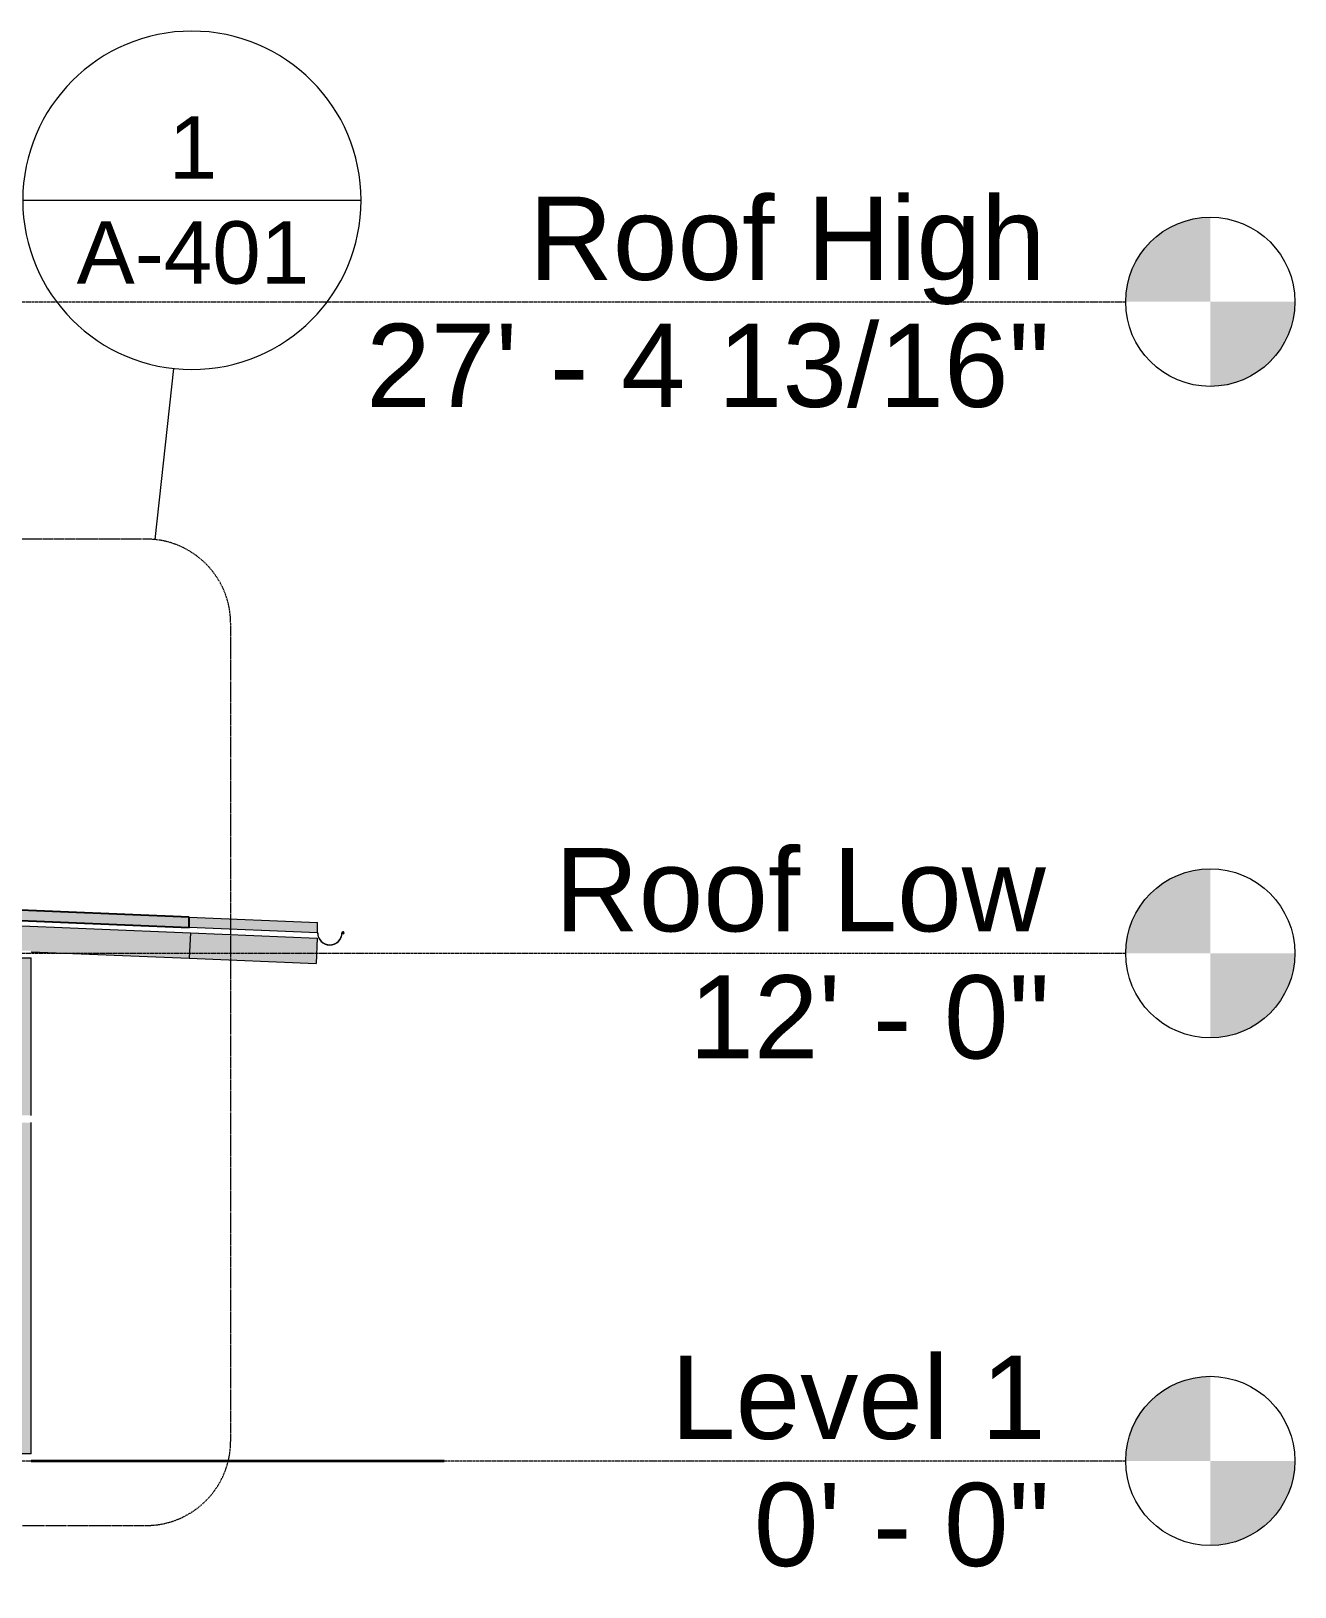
# Model space of a CAD drawing. Header units: inches. Extents: x -54868 to -186, y -265 to 853.
# Drawn here: x -9676.9 to -9318.3, y -35.7 to 405.6 of the extents above; entities that cross this region are included whole.
import ezdxf

# ---------------------------------------------------------------- set-up
doc = ezdxf.new("R2010")
doc.units = ezdxf.units.IN
doc.header["$MEASUREMENT"] = 0
doc.linetypes.add('Dash Dot 3_16_', pattern=[0.3125, 0.1875, -0.0625, 0, -0.0625])
doc.linetypes.add('Grid Line 1_2_', pattern=[0.875, 0.5, -0.125, 0.125, -0.125])
for name, color, linetype, lineweight in [('A-ANNO-SYMB', 150, 'Continuous', 9), ('A-FLOR-LEVL', 51, 'Continuous', 9), ('A-GLAZ-CWMG', 51, 'Continuous', 9), ('A-ROOF', 132, 'Continuous', 9), ('A-ROOF-OTLN', 132, 'Continuous', 9), ('C-TOPO', 7, 'Continuous', 9), ('S-BEAM', 12, 'Continuous', 9)]:
    doc.layers.add(name, color=color, linetype=linetype, lineweight=lineweight)
doc.styles.add('Arial', font='arial.ttf', dxfattribs={"height": 23.60479})
doc.styles.add('Arial_2', font='arial.ttf', dxfattribs={"height": 17.703593})

# ---------------------------------------------------------------- blocks, each defined once
blk = doc.blocks.new('Rectangular Mullion - Rectangular Mullion 1-V183-Section 6')
at = {"layer": 'A-GLAZ-CWMG'}
h = blk.add_hatch(color=256, dxfattribs=at)
h.paths.add_polyline_path([(-22057.52, 98), (-22057.52, 142.75), (-22059.77, 142.75), (-22059.77, 98)], flags=0)
h.paths.add_polyline_path([(-22060.77, 98), (-22060.77, 142.75), (-22061.52, 142.75), (-22061.52, 98), (-22061.27, 98)], flags=0)
blk.add_hatch(color=256, dxfattribs=at).paths.add_polyline_path([(-22059.77, 98), (-22059.77, 142.75), (-22060.77, 142.75), (-22060.77, 98)], flags=0)
for p, q in [((-22061.52, 98), (-22061.52, 142.75)), ((-22061.27, 142.75), (-22060.77, 142.75)), ((-22060.77, 142.75), (-22059.77, 142.75)), ((-22059.77, 142.75), (-22057.52, 142.75)), ((-22057.52, 98), (-22057.52, 142.75))]:
    blk.add_line(p, q, dxfattribs=at)
blk = doc.blocks.new('Rectangular Mullion - Rectangular Mullion 1-V184-Section 6')
at = {"layer": 'A-GLAZ-CWMG'}
h = blk.add_hatch(color=256, dxfattribs=at)
h.paths.add_polyline_path([(-22060.77, 2), (-22060.77, 96), (-22061.52, 96), (-22061.52, 2)], flags=0)
h.paths.add_polyline_path([(-22057.52, 2), (-22057.52, 96), (-22059.77, 96), (-22059.77, 2)], flags=0)
blk.add_hatch(color=256, dxfattribs=at).paths.add_polyline_path([(-22059.77, 2), (-22059.77, 96), (-22060.77, 96), (-22060.77, 2)], flags=0)
for p, q in [((-22061.52, 2), (-22061.52, 96)), ((-22057.52, 2), (-22057.52, 96)), ((-22060.77, 2), (-22061.52, 2)), ((-22059.77, 2), (-22060.77, 2)), ((-22057.52, 2), (-22059.77, 2))]:
    blk.add_line(p, q, dxfattribs=at)
blk = doc.blocks.new('Dimension Lumber - 2x8-834900-Section 6')
at = {"layer": 'S-BEAM'}
h = blk.add_hatch(color=256, dxfattribs=at)
h.paths.add_polyline_path([(-21976.68, 141.1), (-21976.38, 148.34), (-22012.35, 149.84), (-22012.65, 142.59), (-22009.44, 142.46)], flags=0)
h.paths.add_polyline_path([(-22173.52, 149.3), (-22173.52, 156.55), (-22189.1, 157.2), (-22189.4, 149.96)], flags=0)
for p, q in [((-22189.4, 149.96), (-22189.1, 157.2)), ((-22189.1, 157.2), (-22173.52, 156.55)), ((-22189.4, 149.96), (-22173.52, 149.3)), ((-22012.34, 149.84), (-21976.38, 148.34)), ((-21976.38, 148.34), (-21976.68, 141.1)), ((-22012.65, 142.59), (-21976.68, 141.1))]:
    blk.add_line(p, q, dxfattribs=at)
blk = doc.blocks.new('Dimension Lumber - 2x8-834901-Section 6')
at = {"layer": 'S-BEAM'}
blk.add_hatch(color=256, dxfattribs=at).paths.add_polyline_path([(-22012.65, 142.59), (-22012.34, 149.84), (-22129.15, 154.71), (-22129.45, 147.46), (-22061.52, 144.63), (-22061.52, 144.75), (-22057.52, 144.75), (-22057.52, 144.46), (-22044, 143.9)], flags=0)
for p, q in [((-22129.45, 147.46), (-22129.15, 154.71)), ((-22129.15, 154.71), (-22012.34, 149.84)), ((-22129.45, 147.46), (-22061.52, 144.63)), ((-22012.34, 149.84), (-22012.65, 142.59)), ((-22057.52, 144.46), (-22012.65, 142.59))]:
    blk.add_line(p, q, dxfattribs=at)
blk = doc.blocks.new('Level - Level Head - Circle-15001-Section 6')
at = {"layer": 'A-FLOR-LEVL'}
h = blk.add_hatch(color=256, dxfattribs=at)
edge = h.paths.add_edge_path(flags=0)
edge.add_line((-21722.96, 0), (-21746.96, 0))
edge.add_arc((-21722.96, 0), 24, 90, 180, ccw=False)
edge.add_line((-21722.96, 24), (-21722.96, 0))
h = blk.add_hatch(color=256, dxfattribs=at)
edge = h.paths.add_edge_path(flags=0)
edge.add_line((-21722.96, -24), (-21722.96, 0))
edge.add_line((-21722.96, 0), (-21698.96, 0))
edge.add_arc((-21722.96, 0), 24, 270, 360, ccw=False)
blk.add_circle((-21722.96, 0), 24, dxfattribs=at)
blk = doc.blocks.new('Section - Callout Head-19020-Section 6')
at = {"layer": 'A-ANNO-SYMB'}
blk.add_line((-22059.89, 357.62), (-21963.89, 357.62), dxfattribs=at)
for start, end in [(0, 180), (180, 360)]:
    blk.add_arc((-22011.89, 357.62), 48, start, end, dxfattribs=at)

msp = doc.modelspace()

# ---------------------------------------------------------------- hatches: boundary and pattern name
at = {"layer": 'A-ROOF'}
for points in [[(-9632.00761, 151.35069), (-9632.00761, 154.22819), (-10402.14238, 186.31713), (-10402.14238, 183.43964), (-9663.36242, 152.65714)], [(-9595.63261, 149.83507), (-9595.63261, 152.71256), (-9632.00761, 154.22819), (-9632.00761, 151.35069), (-9628.80317, 151.21717)]]:
    msp.add_hatch(color=256, dxfattribs=at).paths.add_polyline_path(points, flags=0)

# ---------------------------------------------------------------- linework, layer by layer
at = {"layer": 'A-ANNO-SYMB'}
msp.add_line((-9641.67432, 261.38056), (-9636.4217, 309.89885), dxfattribs=at)
at = {"layer": 'A-ANNO-SYMB', "linetype": 'Dash Dot 3_16_'}
for p, q in [((-9644.25748, 261.51998), (-9705.30607, 261.51998)), ((-9620.25748, 5.68707), (-9620.25748, 237.51998)), ((-9705.30607, -18.31293), (-9644.25748, -18.31293))]:
    msp.add_line(p, q, dxfattribs=at)
for centre, start, end in [((-9644.25748, 237.51998), 0, 90), ((-9644.25748, 5.68707), 270, 0)]:
    msp.add_arc(centre, 24, start, end, dxfattribs=at)
at = {"layer": 'A-ROOF', "lineweight": 25}
for p, q in [((-9632.00761, 154.22819), (-10402.14238, 186.31713)), ((-10402.14238, 183.43964), (-9632.00761, 151.35069)), ((-9632.00761, 151.35069), (-9632.00761, 154.22819))]:
    msp.add_line(p, q, dxfattribs=at)
at = {"layer": 'A-ROOF'}
for p, q in [((-9632.00761, 154.22819), (-9595.63261, 152.71256)), ((-9595.63261, 149.83507), (-9632.00761, 151.35069)), ((-9595.63261, 149.83507), (-9595.63261, 152.71256))]:
    msp.add_line(p, q, dxfattribs=at)
at = {"layer": 'A-ROOF-OTLN'}
for p, q in [((-9595.57011, 149.83507), (-9595.63261, 149.83507)), ((-9588.53224, 149.63812), (-9588.57687, 149.59349))]:
    msp.add_line(p, q, dxfattribs=at)
for centre, radius, start, end in [((-9588.38921, 149.83507), 0.3059, 232.1590092, 180), ((-9588.38921, 149.83507), 0.2434, 234.0109671, 180), ((-9592.13261, 149.83507), 3.5, 180, 360), ((-9592.13261, 149.83507), 3.4375, 180, 0)]:
    msp.add_arc(centre, radius, start, end, dxfattribs=at)
at = {"layer": 'C-TOPO', "lineweight": 35}
msp.add_line((-9676.88261, 0), (-9559.68467, 0), dxfattribs=at)
at = {"layer": 'C-TOPO'}
msp.add_line((-9676.88261, 0), (-9559.68467, 0), dxfattribs=at)

# ---------------------------------------------------------------- block references
at = {"layer": 'A-FLOR-LEVL'}
for p in [(12380.63261, 328.82637), (12380.63261, 144), (12380.63261, 0)]:
    msp.add_blockref('Level - Level Head - Circle-15001-Section 6', p, dxfattribs=at)
at = {"layer": 'A-GLAZ-CWMG'}
for name in ['Rectangular Mullion - Rectangular Mullion 1-V183-Section 6', 'Rectangular Mullion - Rectangular Mullion 1-V184-Section 6']:
    msp.add_blockref(name, (12380.63261, 0), dxfattribs=at)
at = {"layer": 'S-BEAM'}
for name in ['Dimension Lumber - 2x8-834900-Section 6', 'Dimension Lumber - 2x8-834901-Section 6']:
    msp.add_blockref(name, (12380.63261, 0), dxfattribs=at)

# ---------------------------------------------------------------- texts
at = {"layer": 'A-ANNO-SYMB', "attachment_point": 2, "line_spacing_factor": 0.938532, "style": 'Arial_2'}
for s, insert, char_height, width in [('1', (-9630.97854, 381.43762), 17.70359, 16.416), ('A-401', (-9630.97854, 351.6729), 17.703593, 78.624)]:
    msp.add_mtext(s, dxfattribs=dict(at, insert=insert, char_height=char_height, width=width))
at = {"layer": 'A-FLOR-LEVL', "char_height": 23.60479, "attachment_point": 3, "line_spacing_factor": 0.938532, "style": 'Arial', "bg_fill": 3, "box_fill_scale": 1.25, "bg_fill_color": 0, "bg_fill_transparency": 0}
for s, insert, width in [('Roof High', (-9389.02681, 358.66368), 174.528), ('Roof Low', (-9389.02681, 173.83731), 165.024), ('Level 1', (-9389.02681, 29.83731), 127.008)]:
    msp.add_mtext(s, dxfattribs=dict(at, insert=insert, width=width))

# ---------------------------------------------------------------- next in the draw order: texts
at = {"layer": 'A-FLOR-LEVL', "attachment_point": 3, "line_spacing_factor": 0.938532, "style": 'Arial', "bg_fill": 3, "box_fill_scale": 1.25, "bg_fill_color": 0, "bg_fill_transparency": 0}
for s, insert, char_height, width in [('27\' - 4 13/16"', (-9387.85087, 322.60112), 23.6047904, 231.264), ('12\' - 0"', (-9387.85087, 137.77474), 23.60479, 121.824), ('0\' - 0"', (-9387.85087, -6.22526), 23.60479, 99.936)]:
    msp.add_mtext(s, dxfattribs=dict(at, insert=insert, char_height=char_height, width=width))

# ---------------------------------------------------------------- next in the draw order: linework, layer by layer
at = {"layer": 'A-FLOR-LEVL', "linetype": 'Grid Line 1_2_'}
for p, q in [((-14176.69104, 328.82637), (-9366.32642, 328.82637)), ((-14176.69104, 144), (-9366.32642, 144)), ((-14176.69104, 0), (-9366.32642, 0))]:
    msp.add_line(p, q, dxfattribs=at)

# ---------------------------------------------------------------- next in the draw order: block references
at = {"layer": 'A-ANNO-SYMB'}
msp.add_blockref('Section - Callout Head-19020-Section 6', (12380.63261, 0), dxfattribs=at)

doc.saveas('drawing.dxf')
